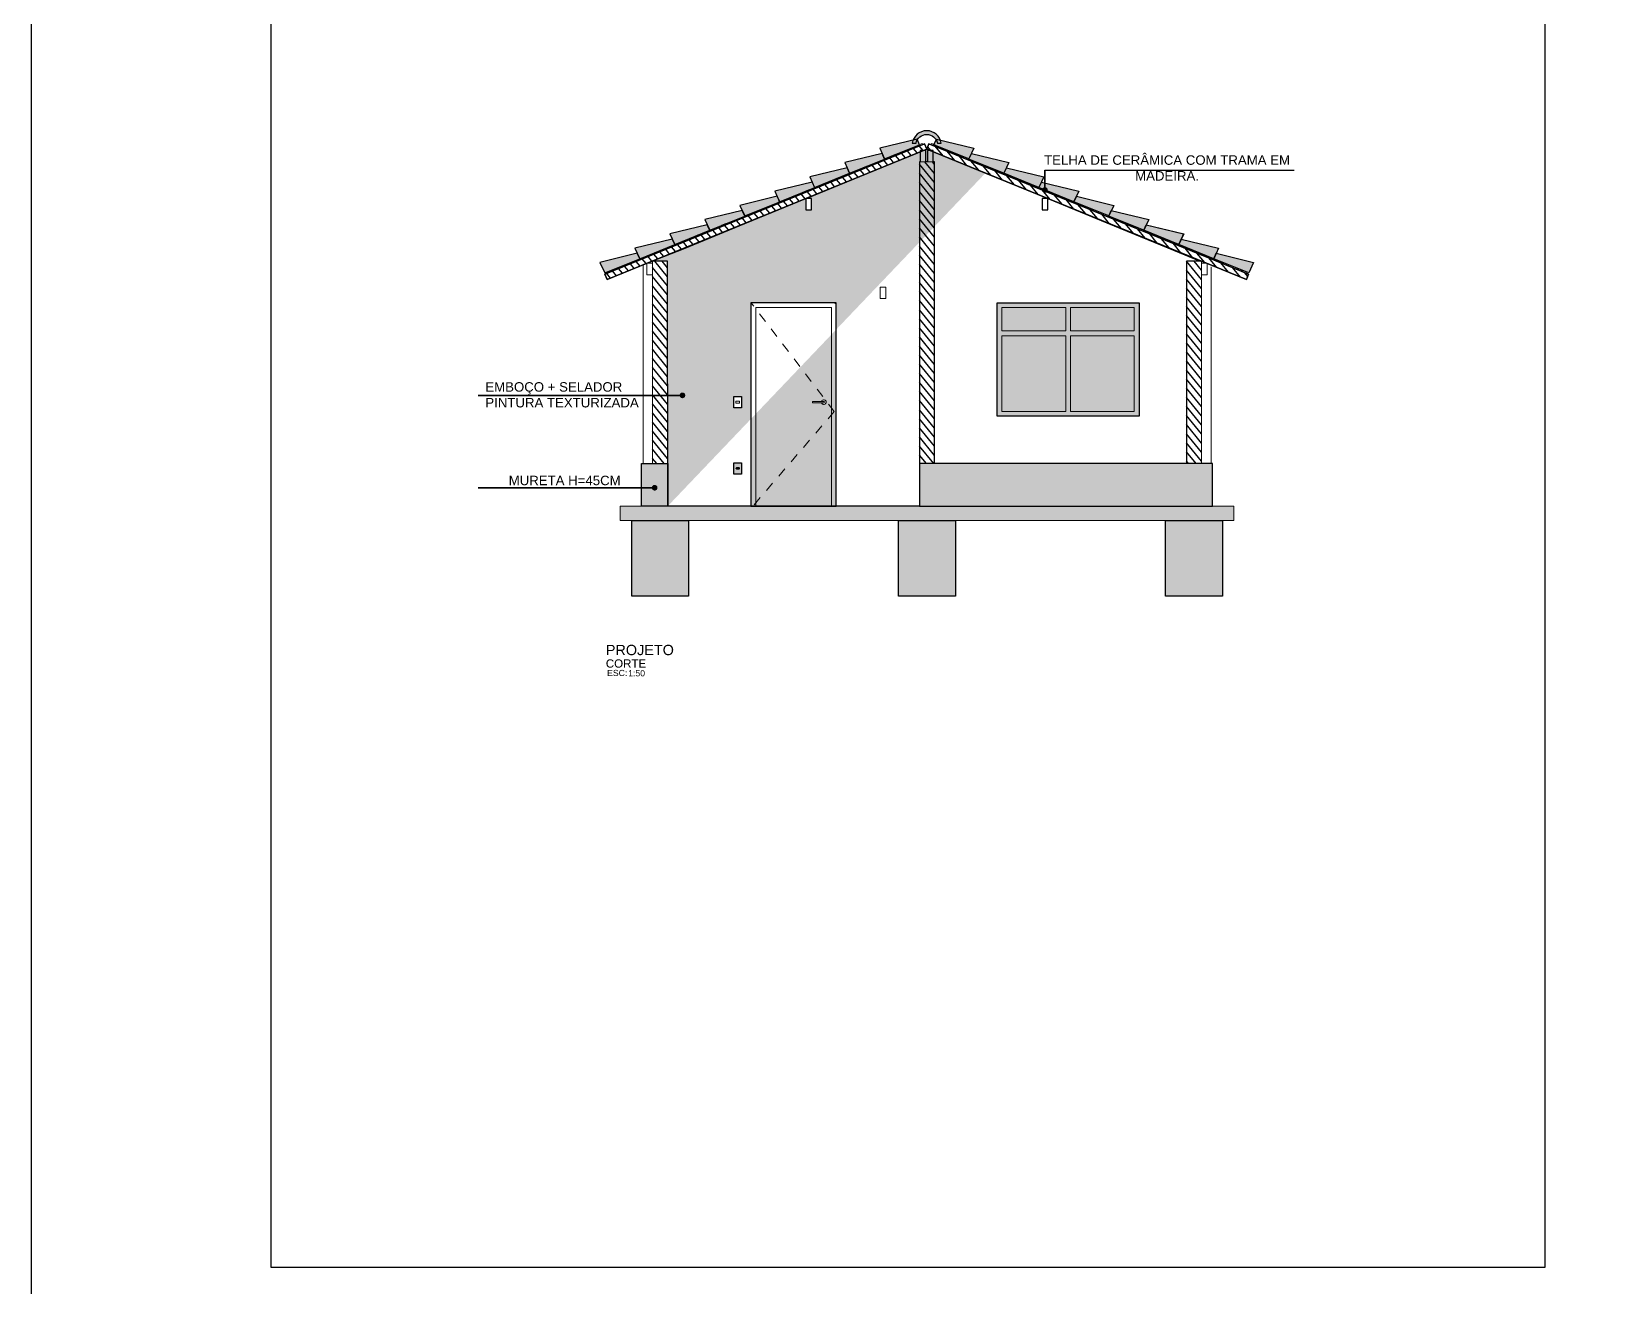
# Model space of a CAD drawing. Header units: inches. Extents: x -415 to -271, y -42 to 11.
# Drawn here: x -414.78 to -398.19, y -22.12 to -8.85 of the extents above; entities that cross this region are included whole.
import ezdxf
from ezdxf.enums import TextEntityAlignment as Align

# ---------------------------------------------------------------- set-up
doc = ezdxf.new("R2010")
doc.units = ezdxf.units.IN
doc.header["$MEASUREMENT"] = 0
doc.linetypes.add('_Tracejado pequeno', pattern=[2.25, 1.5, -0.7499999999999999])
doc.layers.get('0').update_dxf_attribs({"color": 8})
for name, color, linetype in [('01', 1, 'Continuous'), ('AQ-COTAS - MÓVEIS', 8, 'Continuous'), ('AR-ALV-CRT', 4, 'Continuous'), ('AR-CON-HTC', 160, 'Continuous'), ('ARQ-ALV-HTC', 251, 'Continuous'), ('ARQ-COTA-25', 12, 'Continuous'), ('ARQ-PIS', 1, 'Continuous'), ('ARQ-TAB', 1, 'Continuous'), ('ARQ-TXT-02', 2, 'Continuous'), ('ARQ-TXT-03', 3, 'Continuous'), ('ARQ-TXT-04', 4, 'Continuous'), ('ELE-VT3', 30, 'Continuous'), ('EST-CNC-HTC', 1, 'Continuous'), ('R- ANOTAÇÕES', 3, 'Continuous')]:
    doc.layers.add(name, color=color, linetype=linetype)
for name, color, linetype, lineweight in [('Abertura', 7, 'Continuous', 9), ('Dispositivos elétricos', 7, 'Continuous', 20), ('Elevation Swing', 7, '_Tracejado pequeno', 9), ('Moldura_Montante', 7, 'Continuous', 20), ('Montantes de parede cortina', 7, 'Continuous', 20), ('Paredes', 7, 'Continuous', 20), ('Pilares estruturais', 7, 'Continuous', 20), ('Portas', 7, 'Continuous', 20)]:
    doc.layers.add(name, color=color, linetype=linetype, lineweight=lineweight)
doc.styles.add('Annotative', font='arial.ttf')
doc.styles.add('Arial', font='ARIALUNI.ttf')
doc.dimstyles.new('1-75', dxfattribs={"dimtxt": 0.14, "dimasz": 0.06, "dimexe": 0.01, "dimexo": 0.05, "dimgap": 0.05, "dimtad": 1, "dimzin": 4, "dimdsep": 46, "dimtxsty": 'Annotative', "dimblk": 'ARCHTICK', "dimcen": 0.09, "dimclrd": 10, "dimclre": 10, "dimclrt": 2, "dimadec": 0, "dimazin": 0, "dimtfac": 1, "dimtix": 1, "dimtofl": 0, "dimtmove": 0, "dimatfit": 3, "dimldrblk": 'DOT', "dimfxl": 0.1, "dimfxlon": 1, "dimtolj": 1, "dimtzin": 0, "dimarcsym": 0})
pattern_1 = [(129.5696858843071, (-1201.874433919721, -171.6566691200515), (-0.04951875963079652, -0.04092137015939742), [])]

# ---------------------------------------------------------------- blocks, each defined once
blk = doc.blocks.new('PORTA MADEIRA - PM 80x210cm-2565474-Section 3')
at = {"layer": 'Elevation Swing'}
for q in [(26492.77537335766, 2340.000000000072), (26502.77537335766, 200.0000000000127)]:
    blk.add_line((27362.77537335766, 1200.000000000015), q, dxfattribs=at)
at = {"layer": 'Portas'}
for p, q in [((26482.77537335766, 2350.000000000072), (26482.77537335766, 200.0000000000108)), ((27382.77537335766, 2350.000000000072), (26482.77537335766, 2350.000000000072)), ((27382.77537335766, 200.0000000000108), (27382.77537335766, 2350.000000000072)), ((26532.77537335766, 200.0000000000127), (26532.77537335766, 2300.00000000007)), ((26532.77537335766, 2300.00000000007), (27332.77537335765, 2300.00000000007)), ((27332.77537335765, 2300.00000000007), (27332.77537335765, 200.000000000013)), ((27232.77537335766, 1307.50000000001), (27132.77537335766, 1307.50000000001)), ((27132.77537335766, 1307.500000000011), (27132.77537335766, 1300.000000000011)), ((27132.77537335766, 1300.000000000011), (27132.77537335766, 1292.500000000012)), ((27132.77537335766, 1292.500000000012), (27232.77537335766, 1292.500000000012))]:
    blk.add_line(p, q, dxfattribs=at)
at = {"layer": 'Portas', "flags": 128}
for points in [[(27252.77537335766, 1307.50000000001), (27252.75937549088, 1307.50000000001), (27252.71140748372, 1307.50000000001), (27252.63154607474, 1307.50000000001), (27252.51991902517, 1307.50000000001), (27252.37670491449, 1307.50000000001), (27252.2021328547, 1307.50000000001), (27251.99648212388, 1307.50000000001), (27251.76008171931, 1307.50000000001), (27251.49330983122, 1307.50000000001), (27251.19659323772, 1307.50000000001), (27250.87040662206, 1307.50000000001), (27250.51527181324, 1307.50000000001), (27250.13175695121, 1307.50000000001), (27249.72047557793, 1307.50000000001), (27249.28208565585, 1307.50000000001), (27248.81728851535, 1307.50000000001), (27248.32682773268, 1307.50000000001), (27247.81148794048, 1307.50000000001), (27247.27209357248, 1307.50000000001), (27246.70950754461, 1307.50000000001), (27246.12462987449, 1307.50000000001), (27245.51839624163, 1307.50000000001), (27244.89177649053, 1307.50000000001), (27244.24577307911, 1307.50000000001), (27243.58141947502, 1307.50000000001), (27242.89977850232, 1307.50000000001), (27242.20194064113, 1307.50000000001), (27241.4890222832, 1307.50000000001), (27240.76216394579, 1307.50000000001), (27240.02252844719, 1307.50000000001), (27239.27129904644, 1307.50000000001), (27238.5096775503, 1307.50000000001), (27237.73888239071, 1307.50000000001), (27236.96014667549, 1307.50000000001), (27236.17471621567, 1307.50000000001), (27235.38384753242, 1307.50000000001), (27234.58880584695, 1307.50000000001), (27233.79086305634, 1307.50000000001), (27232.99129569883, 1307.50000000001), (27232.77537335766, 1307.50000000001)], [(27232.77537335766, 1292.500000000012), (27233.5751600414, 1292.500000000012), (27234.37366723704, 1292.500000000012), (27235.16961750344, 1292.500000000012), (27235.96173748995, 1292.500000000012), (27236.74875997357, 1292.500000000012), (27237.5294258862, 1292.500000000012), (27238.30248632894, 1292.500000000012), (27239.06670456998, 1292.500000000012), (27239.82085802316, 1292.500000000012), (27240.56374020384, 1292.500000000012), (27241.29416265898, 1292.500000000012), (27242.01095686849, 1292.500000000012), (27242.71297611454, 1292.500000000012), (27243.39909731608, 1292.500000000012), (27244.06822282556, 1292.500000000012), (27244.71928218491, 1292.500000000012), (27245.35123383803, 1292.500000000012), (27245.96306679709, 1292.500000000012), (27246.55380225987, 1292.500000000012), (27247.12249517565, 1292.500000000012), (27247.66823575708, 1292.500000000012), (27248.19015093564, 1292.500000000012), (27248.68740575839, 1292.500000000012), (27249.15920472368, 1292.500000000012), (27249.60479305382, 1292.500000000012), (27250.02345790253, 1292.500000000012), (27250.41452949536, 1292.500000000012), (27250.77738220119, 1292.500000000012), (27251.1114355331, 1292.500000000012), (27251.416155077, 1292.500000000012), (27251.69105334665, 1292.500000000012), (27251.93569056344, 1292.500000000012), (27252.14967536002, 1292.500000000012), (27252.33266540637, 1292.500000000012), (27252.48436795743, 1292.500000000012), (27252.6045403215, 1292.500000000012), (27252.69299024842, 1292.500000000012), (27252.74957623717, 1292.500000000012), (27252.77420776226, 1292.500000000012), (27252.77537335766, 1292.500000000012)]]:
    blk.add_lwpolyline(points, dxfattribs=at)
at = {"layer": 'Portas'}
for radius, start, end in [(25.00000000000282, 197.537520629546, 0), (25, 0, 162.4387931098214), (7.4999999999996, 44.99999999999024, 74.99999999999109), (7.500000000002553, 285.0000000000035, 314.9999999999997)]:
    blk.add_arc((27252.77537335766, 1300.000000000011), radius, start, end, dxfattribs=at)
for points, knots in [([(26492.77537335766, 2340.000000000071), (26491.88324639031, 2340.872664626068), (26490.59731578827, 2342.181543580638), (26488.93827360935, 2343.837777176871), (26487.95479403678, 2344.818208908777), (26487.21983608489, 2345.559668529042), (26486.5050206669, 2346.269398559112), (26485.84661692059, 2346.926907451952), (26485.25508185962, 2347.523765755118), (26484.69724631883, 2348.077682616231), (26484.09000071184, 2348.685028723093), (26483.5120176313, 2349.265195940271), (26482.94594788739, 2349.827547309155), (26482.77924352204, 2350.000000000071), (26482.77537335766, 2350.000000000072)], [-1, -1, -1, -1, -0.8333333333333333, -0.75, -0.6666666666666666, -0.625, -0.5833333333333333, -0.5, -0.4583333333333333, -0.4166666666666666, -0.3333333333333333, -0.25, -0.1666666666666667, 0, 0, 0, 0]), ([(27382.77537335766, 2350.000000000072), (27382.77537335766, 2349.996129835692), (27382.60292067087, 2349.829424144461), (27382.04056929098, 2349.263357936221), (27381.4604021068, 2348.685364248678), (27380.85305589681, 2348.078151788587), (27380.29913924609, 2347.520248628117), (27379.70228008624, 2346.928988907399), (27378.88040053625, 2346.103873871877), (27377.97145654373, 2345.194128795432), (27377.20141818701, 2344.429793394062), (27376.40611641297, 2343.628230389082), (27374.95692062969, 2342.179174384663), (27373.64803798366, 2340.892126967422), (27372.77537335765, 2340.000000000071)], [0, 0, 0, 0, 0.1666666666666667, 0.25, 0.3333333333333333, 0.4166666666666666, 0.4583333333333333, 0.5, 0.5833333333333333, 0.6666666666666666, 0.7083333333333333, 0.75, 0.8333333333333334, 1, 1, 1, 1])]:
    blk.add_open_spline(points, degree=3, knots=knots, dxfattribs=at)
blk = doc.blocks.new('CAIXA VERTICE V1 - Interruptor 1s-2526140-Section 3')
at = {"layer": 'Dispositivos elétricos'}
for p, q in [((26322.27537335764, 1309.99999999999), (26363.27537335764, 1309.99999999999)), ((26322.27537335764, 1309.99999999999), (26322.27537335764, 1289.99999999999)), ((26363.27537335764, 1289.99999999999), (26322.27537335764, 1289.99999999999)), ((26363.27537335764, 1309.99999999999), (26363.27537335764, 1289.99999999999))]:
    blk.add_line(p, q, dxfattribs=at)
blk = doc.blocks.new('CAIXA VERTICE V1 - Tomada 10A 1s-2561871-Section 3')
at = {"layer": 'Dispositivos elétricos'}
for p, q in [((26325.15405301409, 602.1213203435437), (26330.81826657646, 607.7855339059123)), ((26330.81826657646, 592.2144660940567), (26325.15405301409, 597.8786796564245)), ((26334.35380048239, 609.2499999999794), (26351.1969462329, 609.2499999999794)), ((26351.1969462329, 590.749999999989), (26334.35380048239, 590.7499999999898)), ((26354.73248013884, 607.7855339059117), (26360.3966937012, 602.121320343544)), ((26360.3966937012, 597.8786796564249), (26354.73248013884, 592.2144660940558))]:
    blk.add_line(p, q, dxfattribs=at)
for centre, radius, start, end in [((26327.27537335765, 599.9999999999843), 3.000000000003079, 135, 225.0000000000012), ((26334.35380048239, 604.2499999999794), 5.000000000000844, 90, 134.9999999999848), ((26334.35380048239, 595.7499999999898), 5, 225.0000000000107, 269.9999999999996), ((26333.27537335765, 599.999999999926), 2.000000000000455, 1.205112168806527e-10, 180.0000000001173), ((26333.27537335765, 599.999999999926), 2.000000000000572, 180.0000000001156, 1.188764117743804e-10), ((26342.77537335764, 602.9999999999444), 2.000000000000572, 1.156068015618359e-10, 180.0000000001189), ((26342.77537335764, 602.9999999999444), 2.000000000000455, 180.0000000001205, 1.172479677774711e-10), ((26352.27537335765, 599.9999999999698), 2.000000000000458, 1.123562746773802e-10, 180.0000000001189), ((26352.27537335765, 599.9999999999698), 2.000000000000459, 180.0000000001221, 1.156195237805618e-10), ((26351.1969462329, 604.2499999999794), 5.000000000003638, 44.99999999999901, 90), ((26351.1969462329, 595.7499999999884), 4.999999999998272, 269.9999999999996, 315.0000000000301), ((26358.27537335765, 599.9999999999844), 2.999999999997934, 315.0000000000012, 44.99999999999847)]:
    blk.add_arc(centre, radius, start, end, dxfattribs=at)
blk = doc.blocks.new('Rectangular Mullion - 1_5x5cm madeira-2556426-Section 3')
at = {"layer": 'Montantes de parede cortina'}
for p, q in [((31184.44507881776, 2886.573216465887), (31179.89283944414, 2875.470193603385)), ((31179.89283944414, 2875.470193603385), (31226.15543470456, 2856.502529546613)), ((31230.70767407818, 2867.605552409114), (31184.44507881776, 2886.573216465887)), ((31226.15543470456, 2856.502529546613), (31230.70767407818, 2867.605552409114))]:
    blk.add_line(p, q, dxfattribs=at)
blk = doc.blocks.new('Rectangular Mullion - 6x12 cm-2557302-Section 3')
at = {"layer": 'Montantes de parede cortina'}
for p, q in [((25238.80013600414, 2677.880063193368), (25178.80013600414, 2677.880063193368)), ((25178.80013600414, 2677.880063193368), (25178.80013600414, 2557.880063193368)), ((25238.80013600414, 2557.880063193368), (25238.80013600414, 2677.880063193368)), ((25178.80013600414, 2557.880063193368), (25238.80013600414, 2557.880063193368))]:
    blk.add_line(p, q, dxfattribs=at)
blk = doc.blocks.new('Rectangular Mullion - 6x12 cm-2557303-Section 3')
at = {"layer": 'Montantes de parede cortina'}
for p, q in [((28361.81046076431, 3958.314296345042), (28301.81046076432, 3958.314296345043)), ((28301.81046076432, 3958.314296345043), (28301.81046076432, 3838.314296345043)), ((28301.81046076432, 3838.314296345043), (28361.81046076432, 3838.314296345044)), ((28361.81046076432, 3838.314296345044), (28361.81046076431, 3958.314296345042))]:
    blk.add_line(p, q, dxfattribs=at)
blk = doc.blocks.new('Rectangular Mullion - 6x12 cm-2557300-Section 3')
at = {"layer": 'Montantes de parede cortina'}
for p, q in [((25830.09313236867, 2920.310191702827), (25770.09313236868, 2920.310191702827)), ((25770.09313236868, 2920.310191702827), (25770.09313236867, 2800.310191702828)), ((25830.09313236867, 2800.310191702828), (25830.09313236867, 2920.310191702827)), ((25770.09313236867, 2800.310191702828), (25830.09313236867, 2800.310191702828))]:
    blk.add_line(p, q, dxfattribs=at)
blk = doc.blocks.new('janela ambev 2 panos - 72_W_ x 68_H_-2563159-Section 3')
at = {"layer": 'Abertura'}
for p, q in [((29082.77537335765, 2350.000000000072), (29082.77537335765, 1150.000000000068)), ((30582.77537335765, 2350.000000000072), (29082.77537335765, 2350.000000000072)), ((30582.77537335765, 1150.000000000068), (30582.77537335765, 2350.000000000072)), ((29082.77537335765, 1150.000000000068), (30582.77537335765, 1150.000000000068))]:
    blk.add_line(p, q, dxfattribs=at)
at = {"layer": 'Moldura_Montante', "lineweight": 9}
for p, q in [((29082.77537335765, 1150.000000000068), (29082.77537335765, 2350.000000000072)), ((30582.77537335765, 2350.000000000072), (29082.77537335765, 2350.000000000072)), ((30582.77537335765, 2350.000000000072), (30582.77537335765, 1150.000000000068)), ((29133.57537335765, 2299.20000000008), (29807.37537335764, 2299.20000000008)), ((29133.57537335765, 2051.600000000089), (29133.57537335765, 2299.20000000008)), ((29807.37537335764, 2299.20000000008), (29807.37537335764, 2051.600000000089)), ((29858.17537335764, 2299.20000000008), (30531.97537335764, 2299.20000000008)), ((29858.17537335764, 2051.600000000089), (29858.17537335764, 2299.20000000008)), ((30531.97537335764, 2299.20000000008), (30531.97537335764, 2051.600000000089)), ((29807.37537335764, 2051.600000000089), (29133.57537335765, 2051.600000000089)), ((29133.57537335765, 2000.800000000089), (29807.37537335764, 2000.800000000089)), ((29133.57537335765, 2000.800000000089), (29133.57537335765, 1200.800000000077)), ((29807.37537335764, 1200.800000000077), (29807.37537335764, 2000.800000000089)), ((30531.97537335764, 2051.600000000089), (29858.17537335764, 2051.600000000089)), ((29858.17537335764, 2000.800000000089), (30531.97537335764, 2000.800000000089)), ((29858.17537335764, 2000.800000000089), (29858.17537335764, 1200.800000000077)), ((30531.97537335764, 1200.800000000077), (30531.97537335764, 2000.800000000089)), ((29133.57537335765, 1200.800000000077), (29807.37537335764, 1200.800000000077)), ((29858.17537335764, 1200.800000000077), (30531.97537335764, 1200.800000000077)), ((30582.77537335765, 1150.000000000068), (29082.77537335765, 1150.000000000068))]:
    blk.add_line(p, q, dxfattribs=at)
blk = doc.blocks.new('_ArchTick')
at = {"color": 0, "linetype": 'ByBlock', "const_width": 0.15}
blk.add_lwpolyline([(-0.5, -0.5), (0.5, 0.5)], dxfattribs=at)
blk = doc.blocks.new('DOT')
at = {"layer": 'AQ-COTAS - MÓVEIS', "color": 0, "linetype": 'ByBlock'}
blk.add_line((-0.5, 0), (-1, 0), dxfattribs=at)
at = {"layer": 'AQ-COTAS - MÓVEIS', "color": 0, "linetype": 'ByBlock', "const_width": 0.5}
blk.add_lwpolyline([(-0.25, 0, 1), (0.25, 0, 1)], format="xyb", close=True, dxfattribs=at)
blk = doc.blocks.new('*U506')
at = {"layer": 'ARQ-TXT-02', "insert": (0.2739409864315383, 0.2041574713647339), "char_height": 0.02999999999999999, "attachment_point": 1, "style": 'Arial'}
blk.add_mtext_dynamic_manual_height_columns('ESC:', width=0.001376146480248957, gutter_width=0.2499999999999999, heights=[0], dxfattribs=at)
at = {"layer": 'ARQ-TXT-02', "style": 'Arial'}
blk.add_attdef('ESCALA', (0.3760472095201202, 0.1728530100040238), '', height=0.02999999999999999, dxfattribs=at)
at = {"layer": 'ARQ-TXT-03', "style": 'Arial'}
blk.add_attdef('DESENHO', (0.2676924859531246, 0.2150000000000005), '', height=0.03999999999999999, dxfattribs=at)
at = {"layer": 'ARQ-TXT-04', "style": 'Arial'}
blk.add_attdef('MATÉRIA', text='', height=0.04999999999999999, dxfattribs=at).set_placement((0.2676924859531246, 0.2604993178717602), align=Align.BOTTOM_LEFT)
blk = doc.blocks.new('Rectangular Mullion - 1_5x5cm madeira-2514742-Section 3')
at = {"layer": 'Montantes de parede cortina'}
for p, q in [((37710.57129747539, 2964.6806713746), (37706.60709237865, 2953.354371098209)), ((37706.60709237865, 2953.354371098209), (37753.80001019695, 2936.836849861803)), ((37757.76421529369, 2948.163150138196), (37710.57129747539, 2964.6806713746)), ((37753.80001019695, 2936.836849861803), (37757.76421529369, 2948.163150138196))]:
    blk.add_line(p, q, dxfattribs=at)
blk = doc.blocks.new('Rectangular Mullion - 1_5x5cm madeira-2514736-Section 3')
at = {"layer": 'Montantes de parede cortina'}
for p, q in [((37422.69449878376, 3065.437550916671), (37418.73029368703, 3054.111250640279)), ((37418.73029368703, 3054.111250640279), (37465.92321150533, 3037.593729403874)), ((37469.88741660207, 3048.920029680266), (37422.69449878376, 3065.437550916671)), ((37465.92321150533, 3037.593729403874), (37469.88741660207, 3048.920029680266))]:
    blk.add_line(p, q, dxfattribs=at)

msp = doc.modelspace()

# ---------------------------------------------------------------- hatches: boundary and pattern name
at = {"layer": '01', "linetype": 'ByBlock', "true_color": 0xd58a48}
h = msp.add_hatch(color=23, dxfattribs=at)
h.dxf.hatch_style = 1
edge = h.paths.add_edge_path()
edge.add_line((-405.4630605257922, -10.03209041784606), (-405.4224311430145, -10.03209041784609))
edge.add_arc((-405.309840049897, -10.05595820839163), 0.1150931174089211, 11.968745554673376, 168.0312544453325, ccw=False)
edge.add_line((-405.1972489567797, -10.03209041784609), (-405.1562962587938, -10.03209041784606))
edge.add_arc((-405.3096783922931, -10.05730384095578), 0.1554406497081905, 9.334969988371489, 89.99999999997905)
edge.add_arc((-405.3096783922929, -10.05730384095585), 0.1554406497082503, 90.00000000004191, 170.6650300116074)
h = msp.add_hatch(color=23, dxfattribs=at)
h.dxf.hatch_style = 1
h.paths.add_polyline_path([(-405.8076352085374, -10.08733773973952), (-405.4125633422095, -9.991685387449536), (-405.3863828452723, -10.04848417869346), (-405.7560047559837, -10.19935040948792)])
h.paths.add_polyline_path([(-406.1768586458915, -10.23940690688991), (-405.7817867795637, -10.14375455459989), (-405.7561360548426, -10.19940400091033), (-406.1257579655447, -10.35027023170102)])
h.paths.add_polyline_path([(-406.547037647717, -10.38913494333224), (-406.1519657813891, -10.29348259104219), (-406.1257852844519, -10.35028138228608), (-406.4954071951633, -10.50114761308055)])
h.paths.add_polyline_path([(-406.5216670009789, -10.44438119283853), (-406.4954865040418, -10.50117998408246), (-406.8651084147532, -10.65204621487689), (-406.9167388673068, -10.54003354512855)])
h.paths.add_polyline_path([(-407.2865590502145, -10.69098070342775), (-406.8914871838867, -10.59532835113777), (-406.8653066869494, -10.65212714238169), (-407.2349285976609, -10.80299337317615)])
h.paths.add_polyline_path([(-407.2611090945982, -10.7461945819322), (-407.2349285976609, -10.80299337317615), (-407.6045505083724, -10.95385960397064), (-407.656180960926, -10.84184693422222)])
h.paths.add_polyline_path([(-408.0262069460377, -10.99183652246975), (-407.6311350797098, -10.89618417017971), (-407.6045505083724, -10.95385960397059), (-407.7893614637291, -11.02929271936836), (-407.9745764934841, -11.10384919221812)])
h.paths.add_polyline_path([(-408.3959081656276, -11.14273512426612), (-408.0008362992997, -11.04708277197611), (-407.9742517279622, -11.10475820576698), (-408.1172769823696, -11.1631359166536), (-408.1590626833282, -11.18019132116839), (-408.3442777130738, -11.25474779401449)])
h.paths.add_polyline_path([(-408.7656093852176, -11.2936337260625), (-408.3705375188897, -11.19798137377245), (-408.3439529475522, -11.25565680756341), (-408.5287639028998, -11.33108992295737), (-408.7139789326639, -11.40564639581083)])
h = msp.add_hatch(color=23, dxfattribs=at)
h.dxf.hatch_style = 1
h.paths.add_polyline_path([(-404.81212693295, -10.08733773973952), (-405.2071987992779, -9.991685387449536), (-405.2333792962151, -10.04848417869346), (-404.8637573855037, -10.19935040948792)])
h.paths.add_polyline_path([(-404.4429034955959, -10.23940690688991), (-404.8379753619237, -10.14375455459989), (-404.8636260866448, -10.19940400091033), (-404.4940041759427, -10.35027023170102)])
h.paths.add_polyline_path([(-404.0727244937704, -10.38913494333224), (-404.4677963600983, -10.29348259104219), (-404.4939768570355, -10.35028138228608), (-404.1243549463241, -10.50114761308055)])
h.paths.add_polyline_path([(-404.0980951405085, -10.44438119283853), (-404.1242756374456, -10.50117998408246), (-403.7546537267342, -10.65204621487689), (-403.7030232741806, -10.54003354512855)])
h.paths.add_polyline_path([(-403.3332030912729, -10.69098070342775), (-403.7282749576007, -10.59532835113777), (-403.754455454538, -10.65212714238169), (-403.3848335438265, -10.80299337317615)])
h.paths.add_polyline_path([(-403.3586530468892, -10.7461945819322), (-403.3848335438265, -10.80299337317615), (-403.015211633115, -10.95385960397064), (-402.9635811805614, -10.84184693422222)])
h.paths.add_polyline_path([(-402.5935551954497, -10.99183652246975), (-402.9886270617775, -10.89618417017971), (-403.015211633115, -10.95385960397059), (-402.8304006777583, -11.02929271936836), (-402.6451856480033, -11.10384919221812)])
h.paths.add_polyline_path([(-402.2238539758598, -11.14273512426612), (-402.6189258421877, -11.04708277197611), (-402.6455104135252, -11.10475820576698), (-402.5024851591178, -11.1631359166536), (-402.4606994581592, -11.18019132116839), (-402.2754844284136, -11.25474779401449)])
h.paths.add_polyline_path([(-401.8541527562698, -11.2936337260625), (-402.2492246225977, -11.19798137377245), (-402.2758091939352, -11.25565680756341), (-402.0909982385876, -11.33108992295737), (-401.9057832088235, -11.40564639581083)])
at = {"layer": '01', "linetype": 'ByBlock', "true_color": 0xc4b687}
h = msp.add_hatch(color=43, dxfattribs=at)
h.dxf.hatch_style = 1
h.paths.add_polyline_path([(-408.3244510848241, -13.42178744354476), (-408.0489938865346, -13.42178744354476), (-408.0489938865346, -13.87215181601425), (-408.3244510848241, -13.87215181601425)])
h.paths.add_polyline_path([(-402.2895684937318, -13.42178744354476), (-405.387074566606, -13.42178744354476), (-405.387074566606, -13.87215181601425), (-402.2895684937318, -13.87215181601425)])
at = {"layer": 'AR-CON-HTC', "linetype": 'ByBlock', "true_color": 0xecc488}
h = msp.add_hatch(color=31, dxfattribs=at)
h.dxf.hatch_style = 1
h.paths.add_polyline_path([(-407.1685158621519, -13.87215181601425), (-406.2677871172127, -13.87215181601425), (-406.2677871172127, -11.72041092533058), (-407.1685158621519, -11.72041092533058)], flags=16)
h.paths.add_polyline_path([(-407.2685968338116, -13.53187651237056), (-407.3486616111401, -13.53187651237056), (-407.3486616111401, -13.41177934637869), (-407.2685968338116, -13.41177934637869)], flags=16)
h.paths.add_polyline_path([(-407.2685968338116, -12.83130971075127), (-407.3486616111401, -12.83130971075127), (-407.3486616111401, -12.71121254475941), (-407.2685968338116, -12.71121254475941)], flags=16)
h.paths.add_polyline_path([(-403.0651960240959, -12.92138258524503), (-404.5664105989944, -12.92138258524503), (-404.5664105989944, -11.72041092532623), (-403.0651960240959, -11.72041092532623)], flags=16)
edge = h.paths.add_edge_path(flags=17)
edge.add_line((-404.6899893679001, -10.34988245490484), (-404.0310848394424, -10.61768500310345))
edge.add_line((-404.0310848394424, -10.61768500310345), (-404.0911334224384, -10.61768500310347))
edge.add_line((-404.0911334224384, -10.61768500310347), (-404.0911334224384, -10.73778216909537))
edge.add_line((-404.0911334224384, -10.73778216909537), (-404.0310848394424, -10.73778216909537))
edge.add_line((-404.0310848394424, -10.73778216909537), (-404.0310848394424, -10.61768500310345))
edge.add_line((-404.0310848394424, -10.61768500310345), (-403.4048834545475, -10.87677587937944))
edge.add_line((-403.404883454547, -10.87677587937964), (-402.7623304978707, -11.14022259161692))
edge.add_line((-402.7623304978707, -11.14022259161695), (-402.4176737558483, -11.28153185584608))
edge.add_line((-402.4176737558483, -11.28153185584608), (-402.5647911657958, -11.28153185584608))
edge.add_line((-402.5647911657958, -11.28153185584608), (-402.5647911657958, -13.42178744354476))
edge.add_line((-402.5647911657958, -13.42178744354476), (-405.2269450119508, -13.42178744354476))
edge.add_line((-405.2269450119508, -13.42178744354476), (-405.2269450119508, -10.23089151619098))
edge.add_line((-405.2269450119508, -10.23089151619098), (-405.2408839334799, -10.23089151619098))
edge.add_line((-405.2408839334799, -10.23089151619098), (-405.2408839334799, -10.11079435019911))
edge.add_line((-405.2408839334799, -10.11079435019911), (-405.3011944353674, -10.11079435019911))
edge.add_line((-405.3011944353674, -10.11079435019911), (-405.3011944353674, -10.23089151619098))
edge.add_line((-405.3011944353674, -10.23089151619098), (-405.3189327200797, -10.23089151619098))
edge.add_line((-405.3189327200797, -10.23089151619098), (-405.3189327200797, -10.11079435019911))
edge.add_line((-405.3189327200797, -10.11079435019911), (-405.379243221967, -10.11079435019911))
edge.add_line((-405.379243221967, -10.11079435019911), (-405.379243221967, -10.23089151619098))
edge.add_line((-405.379243221967, -10.23089151619098), (-405.387074566606, -10.23089151619098))
edge.add_line((-405.387074566606, -10.23089151619098), (-405.387074566606, -13.87215181601425))
edge.add_line((-405.387074566606, -13.87215181601425), (-408.0489938865346, -13.87215181601425))
h.paths.add_polyline_path([(-404.6899893679001, -10.34988245490484), (-404.0310848394424, -10.61768500310345), (-403.404883454547, -10.87677587937964), (-402.7623304978707, -11.14022259161695), (-402.4176737558483, -11.28153185584608), (-402.5647911657958, -11.28153185584608), (-402.5647911657958, -13.42178744354476), (-405.2269450119508, -13.42178744354476), (-405.2269450119508, -10.23089151619098), (-405.2408839334799, -10.23089151619098), (-405.2408839334799, -10.11079435019911), (-405.3011944353674, -10.11079435019911), (-405.3011944353674, -10.23089151619098), (-405.3189327200797, -10.23089151619098), (-405.3189327200797, -10.11079435019911), (-405.379243221967, -10.11079435019911), (-405.379243221967, -10.23089151619098), (-405.387074566606, -10.23089151619098), (-405.387074566606, -13.87215181601425), (-408.0489938865346, -13.87215181601425), (-408.0492284127592, -11.28153185584608), (-408.2151005303466, -11.28153185584608), (-407.8817751737811, -11.14963894399466), (-407.2330665147926, -10.88423288879903), (-406.5871114898997, -10.61939132859294), (-406.5871114898997, -10.7389239995953), (-406.5270629069037, -10.7389239995953), (-406.5270629069037, -10.61882683360341), (-406.5857346728521, -10.61882683360341), (-405.9397796479594, -10.35342077840778), (-405.9384028309114, -10.35342077840775), (-405.3098810707437, -10.09572685673899)])
h.paths.add_polyline_path([(-404.0310848394424, -10.61768500310345), (-404.0911334224384, -10.61768500310347), (-404.0911334224384, -10.73778216909537), (-404.0310848394424, -10.73778216909537)], flags=16)
edge = h.paths.add_edge_path(flags=0)
edge.add_line((-404.0310848394424, -10.61768500310349), (-404.0911334224384, -10.61768500310349))
edge = h.paths.add_edge_path(flags=0)
edge.add_line((-404.0911334224384, -10.61768500310349), (-404.0911334224384, -10.73778216909537))
edge = h.paths.add_edge_path(flags=0)
edge.add_line((-404.0911334224384, -10.73778216909537), (-404.0310848394424, -10.73778216909537))
edge = h.paths.add_edge_path(flags=0)
edge.add_line((-404.0310848394424, -10.73778216909537), (-404.0310848394424, -10.61768500310349))
at = {"layer": 'ARQ-ALV-HTC', "linetype": 'ByBlock', "ltscale": 0.05, "true_color": 0xecc488}
h = msp.add_hatch(dxfattribs=at)
h.set_pattern_fill('ANSI31', color=31, scale=0.5139130566837952, angle=84.56968588430715)
h.set_pattern_definition(pattern_1)
h.paths.add_polyline_path([(-405.3331858340429, -10.03863024145298), (-405.3098810707437, -10.09572685673899), (-408.6892245070767, -11.47505203207399), (-408.7125292703759, -11.41795541678792)])
h = msp.add_hatch(dxfattribs=at)
h.set_pattern_fill('ANSI31', color=31, scale=0.5139130566837952, angle=84.56968588430715)
h.set_pattern_definition(pattern_1)
h.paths.add_polyline_path([(-405.2865763074445, -10.03863024145298), (-405.3098810707437, -10.09572685673899), (-401.9305376344107, -11.47505203207399), (-401.9072328711115, -11.41795541678792)])
h = msp.add_hatch(dxfattribs=at)
h.set_pattern_fill('ANSI31', color=31, scale=0.4889469610326156, angle=84.47955449564743)
h.set_pattern_definition([(129.4795544956474, (-430.1378682798202, -238.6969872645935), (-0.04717430647318831, -0.03885923282835817), [])])
h.paths.add_polyline_path([(-402.4046616111406, -11.28153185584608), (-402.5647911657958, -11.28153185584608), (-402.5647911657958, -13.42178744354476), (-402.4046616111406, -13.42178744354476)])
h.paths.add_polyline_path([(-408.0492284127592, -11.28153185584608), (-408.2093579674144, -11.28153185584608), (-408.2093579674144, -13.42178744354476), (-408.0492284127592, -13.42178744354476)])
h.paths.add_polyline_path([(-405.2269450119508, -10.23089151619098), (-405.387074566606, -10.23089151619098), (-405.387074566606, -13.42178744354476), (-405.2269450119508, -13.42178744354476)])
at = {"layer": 'EST-CNC-HTC', "linetype": 'ByBlock', "ltscale": 0.05, "true_color": 0x636466}
h = msp.add_hatch(dxfattribs=at)
h.set_pattern_fill('AR-CONC', color=251, scale=0.02182293811436701)
h.set_pattern_definition([(49.99999999999999, (-422.5195358374319, -238.6969872645935), (0.1565272457679582, -0.01369435958269578), [0.01636720358577526, -0.1800392394435278]), (355, (-422.5195358374319, -238.6969872645935), (-0.0302796176672239, 0.1641504238384903), [0.01309376286862021, -0.1440313915548223]), (100.45144446, (-422.5064919004773, -238.6981284610984), (0.1262476276073959, 0.1504560625647815), [0.01390998265413871, -0.1530098091955258]), (46.18420000000001, (-422.5195358374319, -238.6533413883647), (0.2329034151234042, -0.03612117021481846), [0.02455080537866288, -0.2700588591652917]), (96.63563549, (-422.5001272266096, -238.6563514932153), (0.2039706979830254, 0.212581299407568), [0.02086498576559465, -0.2295148429850823]), (351.1841639899999, (-422.5195358374319, -238.6533413883647), (0.2039706978478421, 0.2125812992974581), [0.01964064430293031, -0.2160470875504628]), (21, (-422.4977128993175, -238.6642528574219), (0.1302626565841043, -0.08786327134664786), [0.01636720358577526, -0.1800392394435278]), (326.0000000000001, (-422.4977128993175, -238.6642528574219), (0.05309855430801345, 0.1582490455668792), [0.01309376286862021, -0.1440313915548223]), (71.45144474, (-422.4868576780104, -238.6715747966524), (0.1833612092968452, 0.07038577387648509), [0.01390998221767995, -0.1530098091955258]), (37.50000000000001, (-422.5195358374319, -238.6969872645935), (0.002653637700688909, 0.07264721970813848), [0, -0.1422855565056729, 0, -0.146213685366259, 0, -0.1445769650076814]), (7.499999999999999, (-422.5195358374319, -238.6969872645935), (0.05740950235375164, 0.08607222379990298), [0, -0.08336362359688197, 0, -0.1390121157885179, 0, -0.05510291873877669]), (327.5, (-422.5682009894269, -238.6969872645935), (0.1164957398865111, -0.004922135700368551), [0, -0.05455734528591752, 0, -0.1702189172920627, 0, -0.2258674094836985]), (317.5, (-422.5900239275413, -238.6969872645935), (0.1272683568271365, 0.02184584834377972), [0, -0.07092454887169278, 0, -0.1130428194324211, 0, -0.1603985951405975])])
h.paths.add_polyline_path([(-408.4292931900873, -14.02227327350407), (-408.4292931900873, -14.82227327350411), (-407.8292931900873, -14.82227327350409), (-407.8292931900873, -14.02227327350406)])
h.paths.add_polyline_path([(-408.5496332710588, -13.87215181601425), (-402.0643863074972, -13.87215181601425), (-402.0643863074972, -14.02227327350408), (-408.5496332710588, -14.02227327350408)])
h.paths.add_polyline_path([(-405.607009789278, -14.02227327350408), (-405.007009789278, -14.02227327350408), (-405.007009789278, -14.82227327350409), (-405.607009789278, -14.82227327350409)])
h.paths.add_polyline_path([(-402.7847263884688, -14.02227327350408), (-402.1847263884687, -14.02227327350408), (-402.1847263884687, -14.82227327350409), (-402.7847263884688, -14.82227327350409)])

# ---------------------------------------------------------------- linework, layer by layer
msp.add_lwpolyline([(-405.4630605257922, -10.03209041784606), (-405.4224311430145, -10.03209041784609, -0.810235733018676), (-405.1972489567797, -10.03209041784609), (-405.1562962587938, -10.03209041784606, 0.3672598648421059), (-405.309678392293, -9.9018631912476, 0.3672598648418942), (-405.4630605257922, -10.03209041784606)], format="xyb")
for points in [[(-405.8076352085374, -10.08733773973952), (-405.7560047559837, -10.19935040948792), (-405.3855746964716, -10.0502374637874), (-405.4125633422095, -9.991685387449536)], [(-405.8076352085355, -10.08733773973873), (-405.7560047559819, -10.19935040948715), (-405.3855746964697, -10.05023746378663), (-405.4125633422077, -9.991685387448769)], [(-404.81212693295, -10.08733773973952), (-404.8637573855037, -10.19935040948792), (-405.2341874450158, -10.0502374637874), (-405.2071987992779, -9.991685387449536)], [(-404.8121269329519, -10.08733773973873), (-404.8637573855055, -10.19935040948715), (-405.2341874450177, -10.05023746378663), (-405.2071987992797, -9.991685387448769)], [(-406.1774950458839, -10.2383010835396), (-406.1258645933303, -10.35031375328796), (-405.7554345338181, -10.20120080758744), (-405.782423179556, -10.14264873124952)], [(-406.1768586458915, -10.23940690688991), (-406.1252281933379, -10.35141957663828), (-405.7547981338257, -10.20230663093773), (-405.7817867795637, -10.14375455459989)], [(-404.4429034955959, -10.23940690688991), (-404.4945339481495, -10.35141957663828), (-404.8649640076617, -10.20230663093773), (-404.8379753619237, -10.14375455459989)], [(-404.4422670956035, -10.2383010835396), (-404.4938975481571, -10.35031375328796), (-404.8643276076693, -10.20120080758744), (-404.8373389619314, -10.14264873124952)], [(-406.9167388673068, -10.54003354512855), (-406.8651084147532, -10.65204621487695), (-406.494678355241, -10.5029332691764), (-406.5216670009789, -10.44438119283853)], [(-406.9167388673068, -10.54003354512849), (-406.8651084147532, -10.65204621487689), (-406.494678355241, -10.50293326917637), (-406.521667000979, -10.44438119283851)], [(-406.5471169565954, -10.38916731433403), (-406.4954865040418, -10.50117998408246), (-406.1250564445295, -10.35206703838188), (-406.1520450902675, -10.29351496204401)], [(-406.547037647717, -10.38913494333224), (-406.4954071951634, -10.50114761308063), (-406.1249771356512, -10.35203466738008), (-406.1519657813891, -10.29348259104219)], [(-404.0727244937704, -10.38913494333224), (-404.124354946324, -10.50114761308063), (-404.4947850058361, -10.35203466738008), (-404.4677963600983, -10.29348259104219)], [(-404.072645184892, -10.38916731433403), (-404.1242756374456, -10.50117998408246), (-404.4947056969579, -10.35206703838188), (-404.4677170512199, -10.29351496204401)], [(-403.7030232741806, -10.54003354512855), (-403.7546537267342, -10.65204621487695), (-404.1250837862464, -10.5029332691764), (-404.0980951405085, -10.44438119283853)], [(-403.7030232741806, -10.54003354512849), (-403.7546537267342, -10.65204621487689), (-404.1250837862464, -10.50293326917637), (-404.0980951405084, -10.44438119283851)], [(-407.2865590502145, -10.69098070342775), (-407.2349285976609, -10.80299337317615), (-406.8644985381487, -10.6538804274756), (-406.8914871838867, -10.59532835113777)], [(-407.286559050217, -10.69098070342872), (-407.2349285976633, -10.80299337317712), (-406.8644985381512, -10.65388042747659), (-406.8914871838892, -10.59532835113876)], [(-403.3332030912729, -10.69098070342775), (-403.3848335438265, -10.80299337317615), (-403.7552636033387, -10.6538804274756), (-403.7282749576007, -10.59532835113777)], [(-403.3332030912704, -10.69098070342872), (-403.3848335438241, -10.80299337317712), (-403.7552636033362, -10.65388042747659), (-403.7282749575982, -10.59532835113876)], [(-407.656180960926, -10.84184693422222), (-407.6045505083724, -10.95385960397059), (-407.2341204488602, -10.80474665827012), (-407.2611090945982, -10.7461945819322)], [(-407.6561809609152, -10.84184693421784), (-407.6045505083615, -10.95385960396621), (-407.2341204488494, -10.80474665826569), (-407.2611090945873, -10.74619458192785)], [(-402.9635811805614, -10.84184693422222), (-403.015211633115, -10.95385960397059), (-403.3856416926272, -10.80474665827012), (-403.3586530468892, -10.7461945819322)], [(-402.9635811805722, -10.84184693421784), (-403.0152116331259, -10.95385960396621), (-403.385641692638, -10.80474665826569), (-403.3586530469001, -10.74619458192785)], [(-408.0262069460377, -10.99183652246975), (-407.9745764934841, -11.10384919221812), (-407.6041464339719, -10.95473624651763), (-407.6311350797098, -10.89618417017971)], [(-408.0258821805159, -10.99274553601862), (-407.9742517279622, -11.10475820576698), (-407.60382166845, -10.95564526006646), (-407.630810314188, -10.8970931837286)], [(-402.5938799609715, -10.99274553601862), (-402.6455104135252, -11.10475820576698), (-403.0159404730374, -10.95564526006646), (-402.9889518272994, -10.8970931837286)], [(-402.5935551954497, -10.99183652246975), (-402.6451856480033, -11.10384919221812), (-403.0156157075155, -10.95473624651763), (-402.9886270617775, -10.89618417017971)], [(-408.3959081656276, -11.14273512426612), (-408.3442777130738, -11.25474779401449), (-407.9738476535617, -11.10563484831397), (-408.0008362992997, -11.04708277197611)], [(-402.2238539758598, -11.14273512426612), (-402.2754844284136, -11.25474779401449), (-402.6459144879257, -11.10563484831397), (-402.6189258421877, -11.04708277197611)], [(-408.7656093852176, -11.2936337260625), (-408.7139789326639, -11.40564639581083), (-408.3435488731518, -11.25653345011031), (-408.3705375188897, -11.19798137377245)], [(-401.8541527562698, -11.2936337260625), (-401.9057832088235, -11.40564639581083), (-402.2762132683356, -11.25653345011031), (-402.2492246225977, -11.19798137377245)]]:
    msp.add_lwpolyline(points, close=True)
at = {"layer": 'ARQ-ALV-HTC', "color": 31, "linetype": 'ByBlock', "ltscale": 0.05, "true_color": 0xecc488}
for points in [[(-405.3098810707437, -10.09572685673899), (-408.6892245070767, -11.47505203207399), (-408.7125292703759, -11.41795541678792), (-405.3331858340429, -10.03863024145298)], [(-408.0928869767436, -11.23164872486873), (-405.3098810707437, -10.09572685673899), (-405.3331858340429, -10.03863024145298), (-408.1161917400427, -11.17455210958266), (-408.7125292703759, -11.41795541678792), (-408.6892245070767, -11.47505203207399)], [(-405.3098810707437, -10.09572685673899), (-401.9305376344107, -11.47505203207399), (-401.9072328711115, -11.41795541678792), (-405.2865763074445, -10.03863024145298)], [(-402.5268751647438, -11.23164872486873), (-405.3098810707437, -10.09572685673899), (-405.2865763074445, -10.03863024145298), (-402.5035704014447, -11.17455210958266), (-401.9072328711115, -11.41795541678792), (-401.9305376344107, -11.47505203207399)]]:
    msp.add_lwpolyline(points, close=True, dxfattribs=at)
at = {"layer": 'ARQ-PIS', "color": 4, "linetype": 'ByBlock'}
msp.add_lwpolyline([(-412.2416717988959, -1.843895817791861), (-398.7739872541202, -1.843895817791861), (-398.7739872541202, -21.92124513022435), (-412.2416717988959, -21.92124513022435)], close=True, dxfattribs=at)
at = {"layer": 'ARQ-TAB', "color": 230, "linetype": 'ByBlock'}
for points in [[(-408.0489938865346, -13.87215181601425), (-408.0492284127592, -11.28153185584608), (-408.2151005303466, -11.28153185584608), (-407.8817751737811, -11.14963894399466), (-407.2330665147926, -10.88423288879903), (-406.5871114898997, -10.61939132859294), (-406.5871114898997, -10.7389239995953), (-406.5270629069037, -10.7389239995953), (-406.5270629069037, -10.61882683360341), (-406.5857346728521, -10.61882683360341), (-405.9397796479594, -10.35342077840778), (-405.9384028309114, -10.35342077840775), (-405.3098810707437, -10.09572685673899), (-404.6899893679002, -10.34988245490484)], [(-404.6899893679001, -10.34988245490484), (-404.0310848394424, -10.61768500310345), (-404.0911334224384, -10.61768500310347), (-404.0911334224384, -10.73778216909537), (-404.0310848394424, -10.73778216909537), (-404.0310848394424, -10.61768500310345), (-404.0310848394424, -10.61768500310345), (-403.4048834545475, -10.87677587937944), (-403.404883454547, -10.87677587937964), (-402.7623304978707, -11.14022259161692), (-402.7623304978707, -11.14022259161695), (-402.4176737558483, -11.28153185584608), (-402.5647911657958, -11.28153185584608), (-402.5647911657958, -13.42178744354476), (-405.2269450119508, -13.42178744354476), (-405.2269450119508, -10.23089151619098), (-405.2408839334799, -10.23089151619098), (-405.2408839334799, -10.11079435019911), (-405.3011944353674, -10.11079435019911), (-405.3011944353674, -10.23089151619098), (-405.3189327200797, -10.23089151619098), (-405.3189327200797, -10.11079435019911), (-405.379243221967, -10.11079435019911), (-405.379243221967, -10.23089151619098), (-405.387074566606, -10.23089151619098), (-405.387074566606, -13.87215181601425), (-408.0489938865346, -13.87215181601425)], [(-408.4292931900873, -14.02227327350408), (-407.8292931900873, -14.02227327350408), (-407.8292931900873, -14.82227327350409), (-408.4292931900873, -14.82227327350409), (-408.4292931900873, -14.02227327350408)], [(-405.607009789278, -14.02227327350408), (-405.007009789278, -14.02227327350408), (-405.007009789278, -14.82227327350409), (-405.607009789278, -14.82227327350409), (-405.607009789278, -14.02227327350408)], [(-402.7847263884688, -14.02227327350408), (-402.1847263884687, -14.02227327350408), (-402.1847263884687, -14.82227327350409), (-402.7847263884688, -14.82227327350409), (-402.7847263884688, -14.02227327350408)]]:
    msp.add_lwpolyline(points, dxfattribs=at)
for points in [[(-407.1685158621519, -13.87215181601425), (-406.2677871172127, -13.87215181601425), (-406.2677871172127, -11.72041092533058), (-407.1685158621519, -11.72041092533058)], [(-403.0651960240959, -12.92138258524503), (-404.5664105989944, -12.92138258524503), (-404.5664105989944, -11.72041092532623), (-403.0651960240959, -11.72041092532623)], [(-407.2685968338116, -12.83130971075127), (-407.3486616111401, -12.83130971075127), (-407.3486616111401, -12.71121254475941), (-407.2685968338116, -12.71121254475941)], [(-408.3244510848241, -13.42178744354476), (-408.0489938865346, -13.42178744354476), (-408.0489938865346, -13.87215181601425), (-408.3244510848241, -13.87215181601425)], [(-407.2685968338116, -13.53187651237056), (-407.3486616111401, -13.53187651237056), (-407.3486616111401, -13.41177934637869), (-407.2685968338116, -13.41177934637869)], [(-402.2895684937318, -13.42178744354476), (-405.387074566606, -13.42178744354476), (-405.387074566606, -13.87215181601425), (-402.2895684937318, -13.87215181601425)]]:
    msp.add_lwpolyline(points, close=True, dxfattribs=at)
at = {"layer": 'ELE-VT3', "linetype": 'ByBlock'}
msp.add_lwpolyline([(-414.7758687135443, 11.37551880850881), (-271.3816419953657, 11.37551880850887), (-271.3816419953657, -29.07803889097383), (-414.7758687135443, -29.07803889097388)], close=True, dxfattribs=at)
at = {"layer": 'Paredes'}
for p, q in [((-408.0753594341317, -11.14536977577802), (-408.0754155407051, -11.14426733811834)), ((-408.0746209181803, -11.1598808704197), (-408.0749451139999, -11.15351074908202)), ((-402.5451412233071, -11.1598808704197), (-402.5448170274875, -11.15351074908202)), ((-402.5444027073557, -11.14536977577802), (-402.5443466007823, -11.14426733811834)), ((-408.3094389390751, -11.32703160798121), (-408.3094389390751, -13.42178744354476)), ((-402.3045806394809, -13.42178744354476), (-402.3045806394809, -11.34118665703284)), ((-407.1685158621519, -13.87215181601425), (-407.1685158621519, -11.72041092532629)), ((-407.1685158621519, -11.72041092532629), (-406.2677871172124, -11.72041092532629)), ((-406.2677871172124, -11.72041092532629), (-406.2677871172124, -13.87215181601425)), ((-407.3486616111401, -12.83130971075127), (-407.3486616111401, -12.71121254475941)), ((-407.3486616111401, -12.71121254475941), (-407.2685968338116, -12.71121254475941)), ((-407.2685968338116, -12.71121254475941), (-407.2685968338116, -12.83130971075127)), ((-407.2685968338116, -12.83130971075127), (-407.3486616111401, -12.83130971075127)), ((-407.3486616111401, -13.53187651237056), (-407.3486616111401, -13.41177934637869)), ((-407.3486616111401, -13.41177934637869), (-407.2685968338116, -13.41177934637869)), ((-407.2685968338116, -13.41177934637869), (-407.2685968338116, -13.53187651237056)), ((-407.2685968338116, -13.53187651237056), (-407.3486616111401, -13.53187651237056))]:
    msp.add_line(p, q, dxfattribs=at)
at = {"layer": 'Pilares estruturais', "color": 251, "linetype": 'ByBlock', "true_color": 0x636466}
for points in [[(-405.2269450119508, -10.23089151619098), (-405.387074566606, -10.23089151619098), (-405.387074566606, -13.42178744354476), (-405.2269450119508, -13.42178744354476)], [(-408.0492284127592, -11.28153185584608), (-408.2093579674144, -11.28153185584608), (-408.2093579674144, -13.42178744354476), (-408.0492284127592, -13.42178744354476)], [(-402.4046616111406, -11.28153185584608), (-402.5647911657958, -11.28153185584608), (-402.5647911657958, -13.42178744354476), (-402.4046616111406, -13.42178744354476)], [(-408.5496332710588, -13.87215181601425), (-402.0643863074972, -13.87215181601425), (-402.0643863074972, -14.02227327350408), (-408.5496332710588, -14.02227327350408)]]:
    msp.add_lwpolyline(points, close=True, dxfattribs=at)
at = {"layer": 'R- ANOTAÇÕES', "color": 240, "true_color": 0xed1f24}
msp.add_line((-404.0603910290728, -10.31867311505493), (-401.4241977921975, -10.31867311505493), dxfattribs=at)

# ---------------------------------------------------------------- block references
at = {"layer": 'Abertura', "xscale": 0.001000809716599, "yscale": 0.001000809716599, "zscale": 0.001000809716599}
msp.add_blockref('janela ambev 2 panos - 72_W_ x 68_H_-2563159-Section 3', (-433.6727347783169, -14.07231375933395), dxfattribs=at)
at = {"layer": 'ARQ-COTA-25', "ltscale": 0.0019, "transparency": 33554687, "xscale": 2.182293811436701, "yscale": 2.182293811436701, "zscale": 2.182293811436701}
msp.add_blockref('*U506', (-409.2870442264651, -16.04794662407957), dxfattribs=at).add_auto_attribs({'ESCALA': '1:50', 'DESENHO': 'CORTE', 'MATÉRIA': 'PROJETO'})
at = {"layer": 'Dispositivos elétricos', "xscale": 0.001000809716599, "yscale": 0.001000809716599, "zscale": 0.001000809716599}
for name in ['CAIXA VERTICE V1 - Interruptor 1s-2526140-Section 3', 'CAIXA VERTICE V1 - Tomada 10A 1s-2561871-Section 3']:
    msp.add_blockref(name, (-433.6727347783169, -14.07231375933395), dxfattribs=at)
at = {"layer": 'Elevation Swing', "xscale": 0.001000809716599, "yscale": 0.001000809716599, "zscale": 0.001000809716599}
msp.add_blockref('PORTA MADEIRA - PM 80x210cm-2565474-Section 3', (-433.6727347783169, -14.07231375933395), dxfattribs=at)
at = {"layer": 'Montantes de parede cortina'}
for name, p, xscale, yscale, zscale, rotation in [('Rectangular Mullion - 1_5x5cm madeira-2514736-Section 3', (-369.1184041038181, -11.15659331367178), -0.0009656643928035145, 0.0009656643928035144, 0.0009656643928035144, 2.913451550276828), ('Rectangular Mullion - 1_5x5cm madeira-2514736-Section 3', (-441.5013580376693, -11.15659331367178), 0.0009656643928035145, 0.0009656643928035145, 0.0009656643928035145, 357.0865484497232), ('Rectangular Mullion - 1_5x5cm madeira-2514736-Section 3', (-369.7040120808182, -11.39561720713152), -0.0009656643928035145, 0.0009656643928035144, 0.0009656643928035144, 2.913451550276828), ('Rectangular Mullion - 1_5x5cm madeira-2514736-Section 3', (-369.4045026574669, -11.27336834559097), -0.0009656643928035145, 0.0009656643928035144, 0.0009656643928035144, 2.913451550276828), ('Rectangular Mullion - 1_5x5cm madeira-2514736-Section 3', (-441.2152594840205, -11.27336834559097), 0.0009656643928035145, 0.0009656643928035145, 0.0009656643928035145, 357.0865484497232), ('Rectangular Mullion - 1_5x5cm madeira-2514736-Section 3', (-440.9157500606692, -11.39561720713152), 0.0009656643928035145, 0.0009656643928035145, 0.0009656643928035145, 357.0865484497232), ('Rectangular Mullion - 1_5x5cm madeira-2514736-Section 3', (-369.9945809243677, -11.51421684892452), -0.0009656643928035145, 0.0009656643928035144, 0.0009656643928035144, 2.913451550276828), ('Rectangular Mullion - 1_5x5cm madeira-2514736-Section 3', (-440.6251812171197, -11.51421684892452), 0.0009656643928035145, 0.0009656643928035145, 0.0009656643928035145, 357.0865484497232), ('Rectangular Mullion - 1_5x5cm madeira-2514736-Section 3', (-370.3075012174212, -11.64193954008618), -0.0009656643928035145, 0.0009656643928035144, 0.0009656643928035144, 2.913451550276828), ('Rectangular Mullion - 1_5x5cm madeira-2514736-Section 3', (-440.3122609240662, -11.64193954008618), 0.0009656643928035145, 0.0009656643928035145, 0.0009656643928035145, 357.0865484497232), ('Rectangular Mullion - 1_5x5cm madeira-2514736-Section 3', (-370.8886389045206, -11.87913882367221), -0.0009656643928035145, 0.0009656643928035144, 0.0009656643928035144, 2.913451550276828), ('Rectangular Mullion - 1_5x5cm madeira-2514736-Section 3', (-370.5935997710701, -11.75871457200543), -0.0009656643928035145, 0.0009656643928035144, 0.0009656643928035144, 2.913451550276828), ('Rectangular Mullion - 1_5x5cm madeira-2514736-Section 3', (-440.0261623704173, -11.75871457200543), 0.0009656643928035145, 0.0009656643928035145, 0.0009656643928035145, 357.0865484497232), ('Rectangular Mullion - 1_5x5cm madeira-2514736-Section 3', (-439.7311232369668, -11.87913882367221), 0.0009656643928035145, 0.0009656643928035145, 0.0009656643928035145, 357.0865484497232), ('Rectangular Mullion - 1_5x5cm madeira-2514736-Section 3', (-371.1926186177724, -12.00321229508643), -0.0009656643928035145, 0.0009656643928035144, 0.0009656643928035144, 2.913451550276828), ('Rectangular Mullion - 1_5x5cm madeira-2514736-Section 3', (-439.427143523715, -12.00321229508643), 0.0009656643928035145, 0.0009656643928035145, 0.0009656643928035145, 357.0865484497232), ('Rectangular Mullion - 1_5x5cm madeira-2514736-Section 3', (-371.4876577512229, -12.12363654675318), -0.0009656643928035145, 0.0009656643928035144, 0.0009656643928035144, 2.913451550276828), ('Rectangular Mullion - 1_5x5cm madeira-2514736-Section 3', (-439.1321043902645, -12.12363654675318), 0.0009656643928035145, 0.0009656643928035145, 0.0009656643928035145, 357.0865484497232), ('Rectangular Mullion - 1_5x5cm madeira-2514736-Section 3', (-372.0866765979252, -12.36813426983412), -0.0009656643928035145, 0.0009656643928035144, 0.0009656643928035144, 2.913451550276828), ('Rectangular Mullion - 1_5x5cm madeira-2514736-Section 3', (-371.7916374644747, -12.24771001816734), -0.0009656643928035145, 0.0009656643928035144, 0.0009656643928035144, 2.913451550276828), ('Rectangular Mullion - 1_5x5cm madeira-2514736-Section 3', (-438.8281246770127, -12.24771001816734), 0.0009656643928035145, 0.0009656643928035145, 0.0009656643928035145, 357.0865484497232), ('Rectangular Mullion - 1_5x5cm madeira-2514736-Section 3', (-438.5330855435622, -12.36813426983412), 0.0009656643928035145, 0.0009656643928035145, 0.0009656643928035145, 357.0865484497232), ('Rectangular Mullion - 1_5x5cm madeira-2514742-Section 3', (-372.0866765979252, -12.36813426983412), -0.0009656643928035145, 0.0009656643928035144, 0.0009656643928035144, 2.913451550276828), ('Rectangular Mullion - 1_5x5cm madeira-2514742-Section 3', (-438.5330855435622, -12.36813426983412), 0.0009656643928035145, 0.0009656643928035145, 0.0009656643928035145, 357.0865484497232)]:
    msp.add_blockref(name, p, dxfattribs=dict(at, xscale=xscale, yscale=yscale, zscale=zscale, rotation=rotation))
at = {"layer": 'Montantes de parede cortina', "xscale": 0.001000809716599, "yscale": 0.001000809716599, "zscale": 0.001000809716599}
for name, p in [('Rectangular Mullion - 6x12 cm-2557303-Section 3', (-433.7037082095517, -14.07231375933395)), ('Rectangular Mullion - 6x12 cm-2557303-Section 3', (-433.6259213418435, -14.07231375933395)), ('Rectangular Mullion - 1_5x5cm madeira-2556426-Section 3', (-435.2932366981274, -13.407907972212)), ('Rectangular Mullion - 6x12 cm-2557300-Section 3', (-432.3780710944354, -13.5415016489427)), ('Rectangular Mullion - 6x12 cm-2557300-Section 3', (-429.8820930269741, -13.54035981844277)), ('Rectangular Mullion - 6x12 cm-2557302-Section 3', (-429.2903212508555, -13.29773339023416)), ('Rectangular Mullion - 6x12 cm-2557302-Section 3', (-433.4685943788275, -13.98374598672467)), ('Rectangular Mullion - 6x12 cm-2557302-Section 3', (-427.6038494395579, -13.98374598672467)), ('Rectangular Mullion - 6x12 cm-2557300-Section 3', (-431.5951699692711, -14.47980942339916))]:
    msp.add_blockref(name, p, dxfattribs=at)

# ---------------------------------------------------------------- texts
at = {"layer": 'AR-ALV-CRT', "color": 2, "char_height": 0.1, "attachment_point": 2, "style": 'Arial'}
for s, width, insert in [('TELHA DE CERÂMICA COM TRAMA EM MADEIRA.', 2.738571588395189, (-402.7693950679295, -10.16188041381687)), ('\\pxql;EMBOÇO + SELADOR \\PPINTURA TEXTURIZADA', 2.239268230990803, (-408.8569554484037, -12.56049196872334)), ('MURETA H=45CM', 2.503203017086349, (-409.1377253326191, -13.54958526003691))]:
    msp.add_mtext_dynamic_manual_height_columns(s, width=width, gutter_width=0.35, heights=[0], dxfattribs=dict(at, insert=insert))

# ---------------------------------------------------------------- leaders
at = {"layer": 'R- ANOTAÇÕES'}
for points in [[(-404.0603910290728, -10.52848896074312), (-404.0603910290728, -10.31867311505493), (-404.0603910290728, -10.52848896074312)], [(-407.8928153026433, -12.69976965186686), (-410.0524921916842, -12.69976965186689), (-407.8928153026433, -12.69976965186686)], [(-408.1867224856794, -13.67658606362545), (-410.0524921916842, -13.67658606362545), (-408.1867224856794, -13.67658606362545)]]:
    msp.add_leader(points, dimstyle='1-75', override={"dimscale": 1, "dimtad": 0, "dimldrblk": 'DOT'}, dxfattribs=at)

doc.saveas('drawing.dxf')
